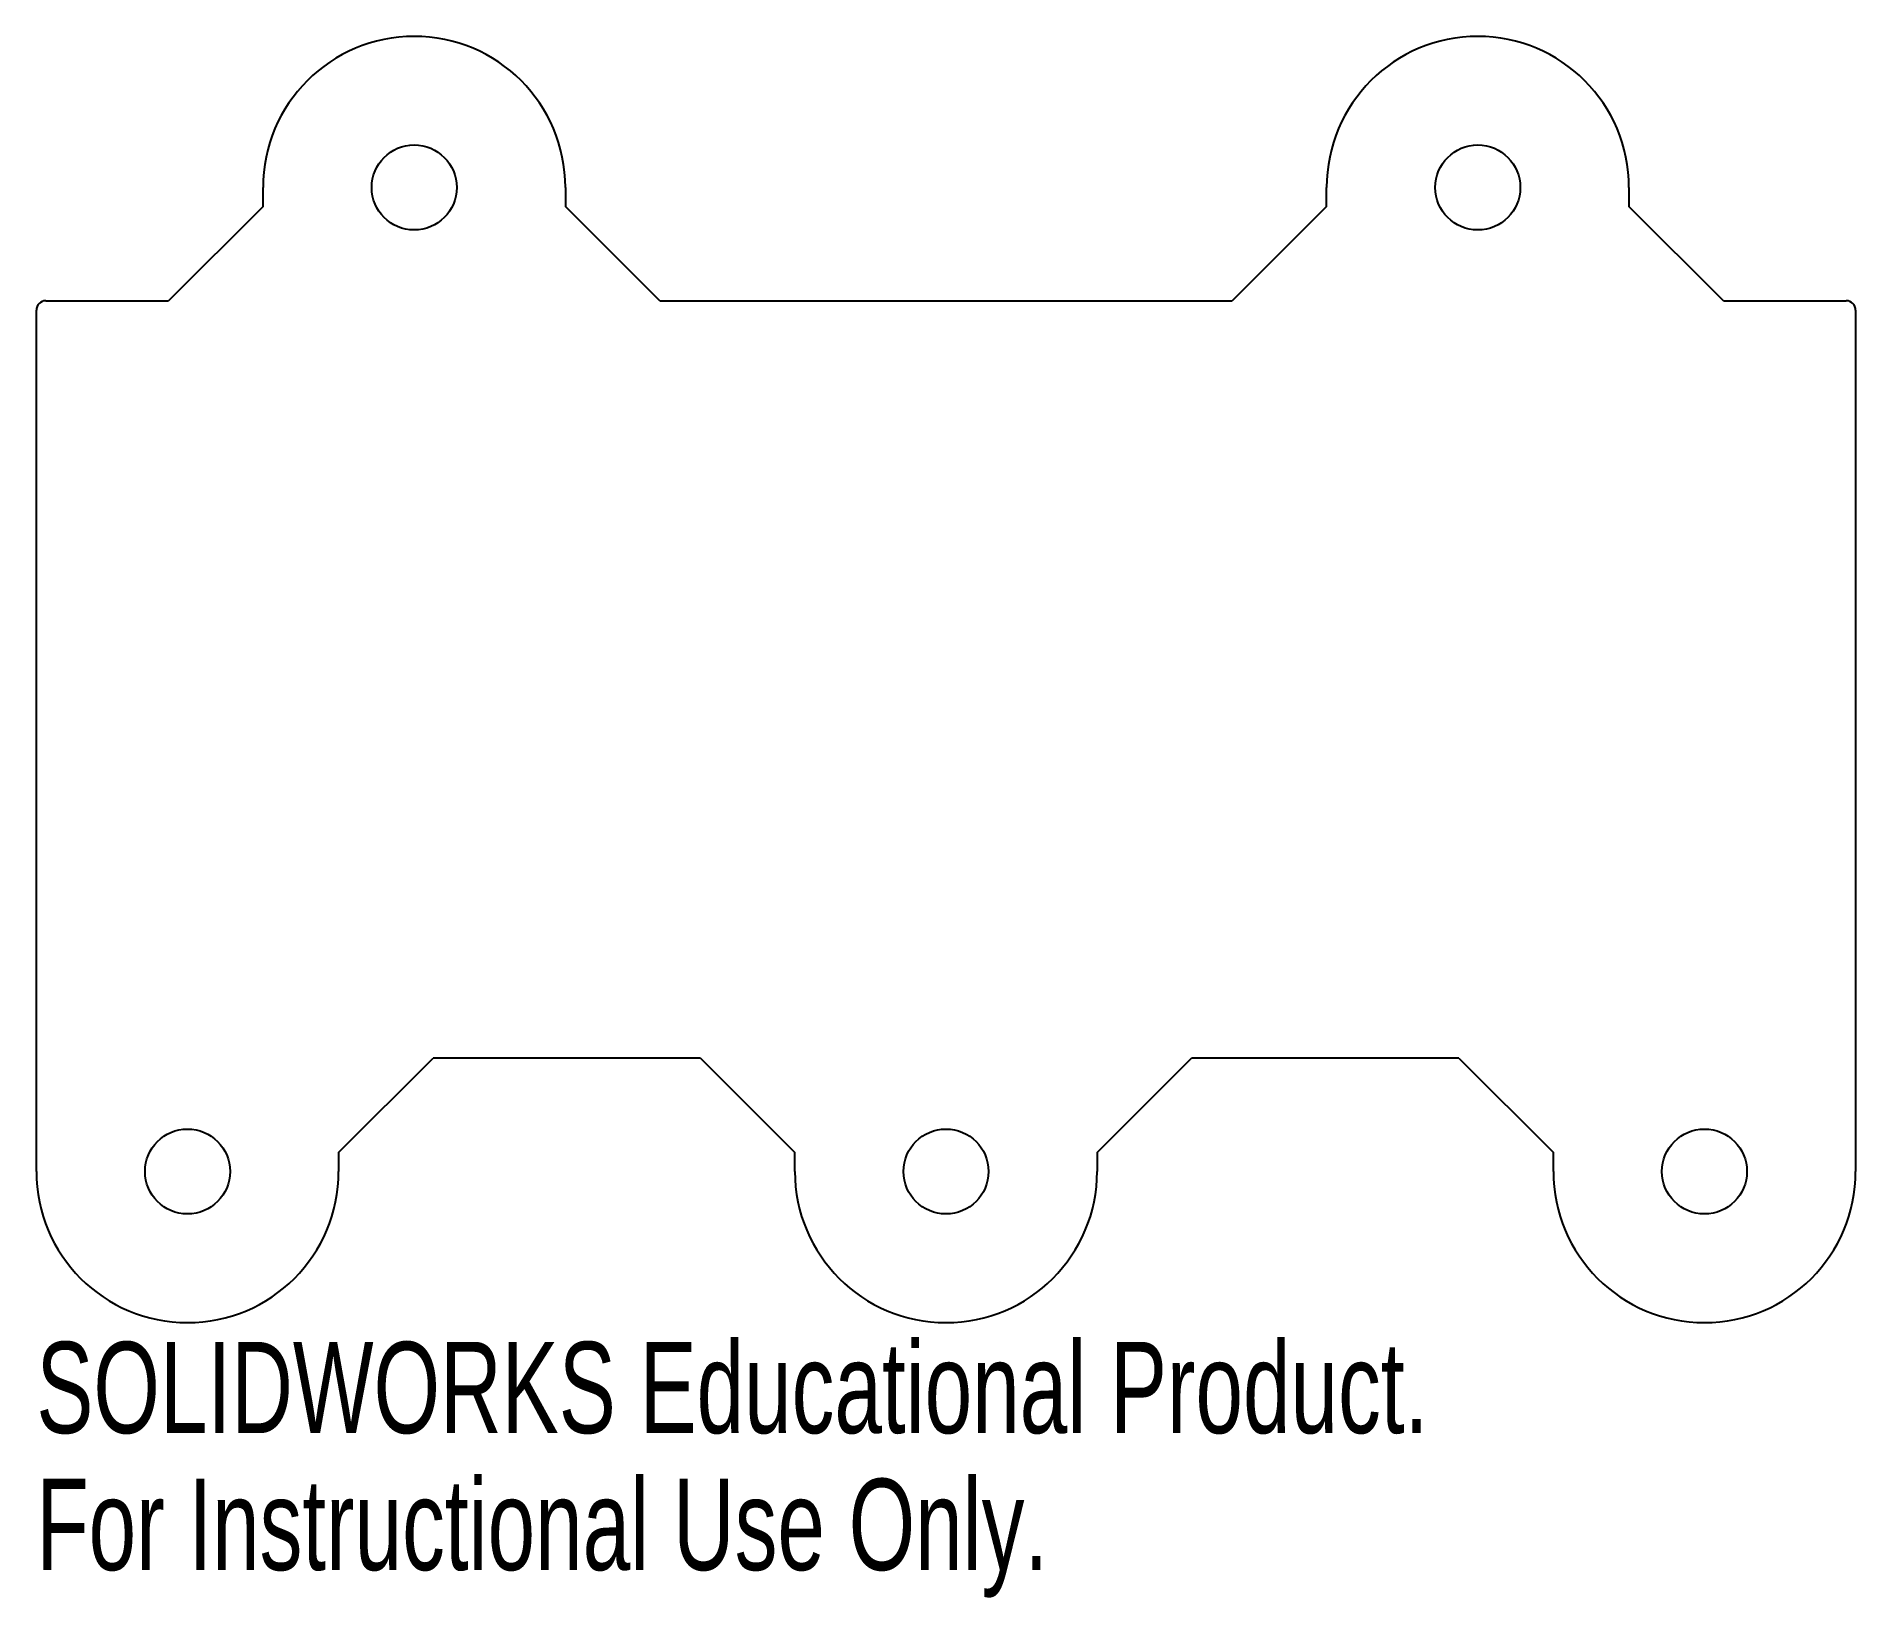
# Model space of a CAD drawing. Header units: millimetres. Extents: x -48.1 to 48.1, y -48.6 to 34.
import ezdxf

# ---------------------------------------------------------------- set-up
doc = ezdxf.new("R2010")
doc.units = ezdxf.units.MM
doc.styles.add('SLDTEXTSTYLE0', font='TXT', dxfattribs={"width": 0.7})

msp = doc.modelspace()

# ---------------------------------------------------------------- linework, layer by layer
at = {"color": 7, "linetype": 'Continuous', "lineweight": 25}
for p, q in [((-36.15, 25.05), (-36.15, 26.05)), ((-20.15, 26.05), (-20.15, 25.05)), ((20.15, 25.05), (20.15, 26.05)), ((36.15, 26.05), (36.15, 25.05)), ((-36.15, 25.05), (-41.15, 20.05)), ((-15.15, 20.05), (-20.15, 25.05)), ((20.15, 25.05), (15.15, 20.05)), ((41.15, 20.05), (36.15, 25.05)), ((-48.15, -26.05), (-48.15, 19.55)), ((-47.65, 20.05), (-41.15, 20.05)), ((-15.15, 20.05), (15.15, 20.05)), ((41.15, 20.05), (47.65, 20.05)), ((48.15, 19.55), (48.15, -26.05)), ((-32.15, -25.05), (-27.15, -20.05)), ((-13, -20.05), (-27.15, -20.05)), ((-13, -20.05), (-8, -25.05)), ((8, -25.05), (13, -20.05)), ((27.15, -20.05), (13, -20.05)), ((27.15, -20.05), (32.15, -25.05)), ((-32.15, -25.05), (-32.15, -26.05)), ((-8, -26.05), (-8, -25.05)), ((8, -25.05), (8, -26.05)), ((32.15, -26.05), (32.15, -25.05))]:
    msp.add_line(p, q, dxfattribs=at)
for centre in [(-28.15, 26.05), (28.15, 26.05), (-40.15, -26.05), (0, -26.05), (40.15, -26.05)]:
    msp.add_circle(centre, 2.25, dxfattribs=at)
for centre, radius, start, end in [((-28.15, 26.05), 8, 0, 180), ((28.15, 26.05), 8, 0, 180), ((-47.65, 19.55), 0.5, 90, 180), ((47.65, 19.55), 0.5, 0, 90), ((-40.15, -26.05), 8, 180, 0), ((0, -26.05), 8, 180, 0), ((40.15, -26.05), 8, 180, 0)]:
    msp.add_arc(centre, radius, start, end, dxfattribs=at)

# ---------------------------------------------------------------- texts
at = {"color": 7, "linetype": 'Continuous', "char_height": 4.83362, "attachment_point": 1, "style": 'SLDTEXTSTYLE0'}
for s, insert in [('SOLIDWORKS Educational Product.', (-48.15, -35.07)), ('For Instructional Use Only.', (-48.15, -42.32))]:
    msp.add_mtext(s, dxfattribs=dict(at, insert=insert))

doc.saveas('drawing.dxf')
